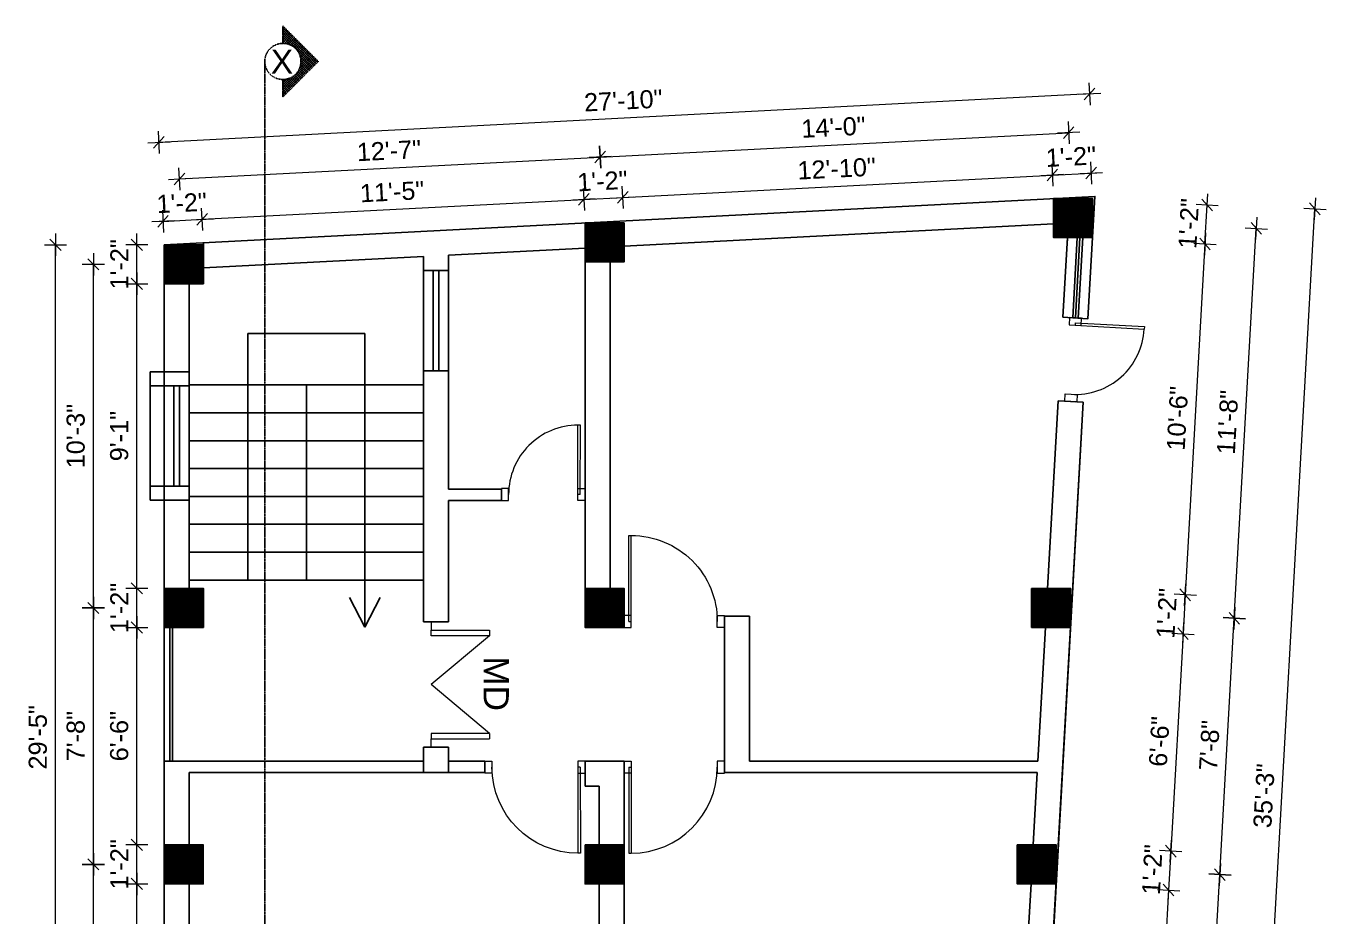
# Model space of a CAD drawing. Header units: inches. Extents: x -14619 to 1971361, y -855114 to -978.
# Drawn here: x 15741.3 to 16207.7, y -12878.9 to -12559.5 of the extents above; entities that cross this region are included whole.
import ezdxf
from ezdxf.enums import TextEntityAlignment as Align

# ---------------------------------------------------------------- set-up
doc = ezdxf.new("R2010")
doc.units = ezdxf.units.IN
doc.header["$LTSCALE"] = 0.5
doc.header["$MEASUREMENT"] = 0
doc.header["$PDMODE"] = 66
doc.linetypes.add('CENTERX2', pattern=[4, 2.5, -0.5, 0.5, -0.5])
doc.layers.add('A-Sect-Iden', color=111, linetype='CENTERX2')
for name, color, linetype, lineweight in [('DIM', 180, 'Continuous', 5), ('ELEVATION', 85, 'Continuous', 9), ('Toilet', 7, 'Continuous', 25), ('window', 6, 'Continuous', 13)]:
    doc.layers.add(name, color=color, linetype=linetype, lineweight=lineweight)
doc.styles.add('arial', font='arial.ttf')
doc.styles.add('HEADING', font='swissel.ttf')
doc.styles.get("Standard").update_dxf_attribs({"font": 'arial.ttf'})
doc.dimstyles.new('1 96', dxfattribs={"dimtxt": 6.5, "dimasz": 4, "dimexe": 0, "dimexo": 0, "dimgap": 3, "dimtad": 1, "dimdec": 0, "dimzin": 11, "dimdsep": 46, "dimlunit": 3, "dimtxsty": 'arial', "dimblk": 'oblique', "dimcen": 4, "dimse1": 1, "dimse2": 1, "dimclrd": 256, "dimclre": 256, "dimclrt": 256, "dimadec": 0, "dimazin": 0, "dimtfac": 1, "dimtdec": 0, "dimtix": 1, "dimtmove": 0, "dimatfit": 3, "dimldrblk": 'Arrow2', "dimfxl": 1, "dimtolj": 1, "dimtzin": 0, "dimlwd": -1, "dimlwe": 9, "dimarcsym": 0})

# ---------------------------------------------------------------- blocks, each defined once
blk = doc.blocks.new('door')
at = {"layer": 'window', "ltscale": 0.002}
for p, q in [((-100562.66, -53980.34), (-100562.65, -53949.5)), ((-100561.8, -53949.5), (-100562.65, -53949.5)), ((-100561.81, -53980.35), (-100561.8, -53949.5)), ((-100561.81, -53980.35), (-100562.66, -53980.35))]:
    blk.add_line(p, q, dxfattribs=at)
for points in [[(-100596.09, -53982.49), (-100593.52, -53982.49), (-100593.52, -53978.2), (-100596.09, -53978.2)], [(-100560.09, -53982.49), (-100562.66, -53982.49), (-100562.66, -53978.2), (-100560.09, -53978.2)]]:
    blk.add_lwpolyline(points, close=True, dxfattribs=at)
blk.add_arc((-100562.66, -53980.36), 30.86, 89.9793, 179.9793, dxfattribs=at)
blk = doc.blocks.new('oblique')
at = {"lineweight": 9}
for p, q in [((1, 0), (-1, 0)), ((-0.5, -0.5), (0.5, 0.5)), ((0, 1), (0, -1))]:
    blk.add_line(p, q, dxfattribs=at)
blk = doc.blocks.new('*D1192')
at = {"layer": 'Defpoints', "color": 0, "transparency": 16777216}
for p in [(15804.57, -12628.9), (15790.94, -12638.06), (15805.01, -12637.32)]:
    blk.add_point(p, dxfattribs=at)
at = {"layer": 'DIM', "transparency": 16777216}
for p, q in [((15790.5, -12629.64), (15786.51, -12629.84)), ((15790.5, -12629.64), (15804.57, -12628.9)), ((15804.57, -12628.9), (15808.57, -12628.7))]:
    blk.add_line(p, q, dxfattribs=at)
at = {"layer": 'DIM', "transparency": 16777216, "xscale": 4, "yscale": 4, "zscale": 4}
for p, rotation in [((15790.5, -12629.64), 2.975964946171272), ((15804.57, -12628.9), 182.9759649461712)]:
    blk.add_blockref('oblique', p, dxfattribs=dict(at, rotation=rotation))
at = {"layer": 'DIM', "transparency": 16777216, "insert": (15797.21, -12623.02), "char_height": 6.5, "attachment_point": 5, "rotation": 2.976, "style": 'arial'}
blk.add_mtext('\\A1;1\'-2"', dxfattribs=at)
blk = doc.blocks.new('_Oblique')
at = {"color": 0, "linetype": 'ByBlock', "lineweight": -2}
blk.add_line((-0.5, -0.5), (0.5, 0.5), dxfattribs=at)
blk = doc.blocks.new('Arrow2')
for p, q in [((-4.1, 0.75), (-3.08, 0)), ((0, 0), (-4.1, 0.75)), ((-3.08, 0), (-4.1, -0.75)), ((-4.1, -0.75), (0, 0))]:
    blk.add_line(p, q)
blk.add_solid([(-4.1, 0.75), (0, 0), (-3.08, 0), (-4.1, -0.75)])
blk = doc.blocks.new('*D1193')
at = {"layer": 'Defpoints', "color": 0, "transparency": 16777216}
for p in [(15941.5, -12621.79), (15941.94, -12630.21), (15805.01, -12637.32)]:
    blk.add_point(p, dxfattribs=at)
at = {"layer": 'DIM', "transparency": 16777216}
blk.add_line((15804.57, -12628.9), (15941.5, -12621.79), dxfattribs=at)
at = {"layer": 'DIM', "transparency": 16777216, "xscale": 4, "yscale": 4, "zscale": 4}
for p, rotation in [((15941.5, -12621.79), 2.975964946171242), ((15804.57, -12628.9), 182.9759649461712)]:
    blk.add_blockref('oblique', p, dxfattribs=dict(at, rotation=rotation))
at = {"layer": 'DIM', "transparency": 16777216, "insert": (15872.71, -12619.03), "char_height": 6.5, "attachment_point": 5, "rotation": 2.976, "style": 'arial'}
blk.add_mtext('\\A1;11\'-5"', dxfattribs=at)
blk = doc.blocks.new('*D1194')
at = {"layer": 'Defpoints', "color": 0, "transparency": 16777216}
for p in [(15955.46, -12621.06), (15941.94, -12630.21), (15955.94, -12630.21)]:
    blk.add_point(p, dxfattribs=at)
at = {"layer": 'DIM', "transparency": 16777216}
for p, q in [((15955.46, -12621.06), (15959.46, -12620.85)), ((15941.5, -12621.79), (15937.51, -12621.99)), ((15941.5, -12621.79), (15955.46, -12621.06))]:
    blk.add_line(p, q, dxfattribs=at)
at = {"layer": 'DIM', "transparency": 16777216, "xscale": 4, "yscale": 4, "zscale": 4}
for p, rotation in [((15941.5, -12621.79), 2.975964946171272), ((15955.46, -12621.06), 182.9759649461712)]:
    blk.add_blockref('oblique', p, dxfattribs=dict(at, rotation=rotation))
at = {"layer": 'DIM', "transparency": 16777216, "insert": (15948.16, -12615.17), "char_height": 6.5, "attachment_point": 5, "rotation": 2.976, "style": 'arial'}
blk.add_mtext('\\A1;1\'-2"', dxfattribs=at)
blk = doc.blocks.new('*D1195')
at = {"layer": 'Defpoints', "color": 0, "transparency": 16777216}
for p in [(16109.56, -12613.05), (16110, -12621.47), (15955.94, -12630.21)]:
    blk.add_point(p, dxfattribs=at)
at = {"layer": 'DIM', "transparency": 16777216}
blk.add_line((15955.46, -12621.06), (16109.56, -12613.05), dxfattribs=at)
at = {"layer": 'DIM', "transparency": 16777216, "xscale": 4, "yscale": 4, "zscale": 4}
for p, rotation in [((16109.56, -12613.05), 2.975964946171242), ((15955.46, -12621.06), 182.9759649461712)]:
    blk.add_blockref('oblique', p, dxfattribs=dict(at, rotation=rotation))
at = {"layer": 'DIM', "transparency": 16777216, "insert": (16032.19, -12610.74), "char_height": 6.5, "attachment_point": 5, "rotation": 2.976, "style": 'arial'}
blk.add_mtext('\\A1;12\'-10"', dxfattribs=at)
blk = doc.blocks.new('*D1196')
at = {"layer": 'Defpoints', "color": 0, "transparency": 16777216}
for p in [(16123.53, -12612.32), (16110, -12621.47), (16124, -12621.47)]:
    blk.add_point(p, dxfattribs=at)
at = {"layer": 'DIM', "transparency": 16777216}
for p, q in [((16109.56, -12613.05), (16105.57, -12613.26)), ((16109.56, -12613.05), (16123.53, -12612.32)), ((16123.53, -12612.32), (16127.52, -12612.12))]:
    blk.add_line(p, q, dxfattribs=at)
at = {"layer": 'DIM', "transparency": 16777216, "xscale": 4, "yscale": 4, "zscale": 4}
for p, rotation in [((16109.56, -12613.05), 2.975964946171272), ((16123.53, -12612.32), 182.9759649461712)]:
    blk.add_blockref('oblique', p, dxfattribs=dict(at, rotation=rotation))
at = {"layer": 'DIM', "transparency": 16777216, "insert": (16116.22, -12606.43), "char_height": 6.5, "attachment_point": 5, "rotation": 2.976, "style": 'arial'}
blk.add_mtext('\\A1;1\'-2"', dxfattribs=at)
blk = doc.blocks.new('*D1197')
at = {"layer": 'Defpoints', "color": 0, "transparency": 16777216}
for p in [(15947.35, -12606.57), (15948.94, -12637.21), (15798.01, -12645.05)]:
    blk.add_point(p, dxfattribs=at)
at = {"layer": 'DIM', "transparency": 16777216}
blk.add_line((15796.42, -12614.41), (15947.35, -12606.57), dxfattribs=at)
at = {"layer": 'DIM', "transparency": 16777216, "xscale": 4, "yscale": 4, "zscale": 4}
for p, rotation in [((15947.35, -12606.57), 2.975964946168176), ((15796.42, -12614.41), 182.9759649461682)]:
    blk.add_blockref('oblique', p, dxfattribs=dict(at, rotation=rotation))
at = {"layer": 'DIM', "transparency": 16777216, "insert": (15871.56, -12604.24), "char_height": 6.5, "attachment_point": 5, "rotation": 2.976, "style": 'arial'}
blk.add_mtext('\\A1;12\'-7"', dxfattribs=at)
blk = doc.blocks.new('*D1198')
at = {"layer": 'Defpoints', "color": 0, "transparency": 16777216}
for p in [(16115.41, -12597.83), (16117, -12628.47), (15948.94, -12637.21)]:
    blk.add_point(p, dxfattribs=at)
at = {"layer": 'DIM', "transparency": 16777216}
blk.add_line((15947.35, -12606.57), (16115.41, -12597.83), dxfattribs=at)
at = {"layer": 'DIM', "transparency": 16777216, "xscale": 4, "yscale": 4, "zscale": 4}
for p, rotation in [((16115.41, -12597.83), 2.975964946168137), ((15947.35, -12606.57), 182.9759649461682)]:
    blk.add_blockref('oblique', p, dxfattribs=dict(at, rotation=rotation))
at = {"layer": 'DIM', "transparency": 16777216, "insert": (16031.05, -12595.89), "char_height": 6.5, "attachment_point": 5, "rotation": 2.976, "style": 'arial'}
blk.add_mtext('\\A1;14\'-0"', dxfattribs=at)
blk = doc.blocks.new('*D1199')
at = {"layer": 'Defpoints', "color": 0, "transparency": 16777216}
for p in [(15789.03, -12601.3), (16124.83, -12620.7), (15790.94, -12638.06)]:
    blk.add_point(p, dxfattribs=at)
at = {"layer": 'DIM', "transparency": 16777216}
blk.add_line((16122.92, -12583.94), (15789.03, -12601.3), dxfattribs=at)
at = {"layer": 'DIM', "transparency": 16777216, "xscale": 4, "yscale": 4, "zscale": 4}
for p, rotation in [((16122.92, -12583.94), 2.975964946168395), ((15789.03, -12601.3), 182.9759649461684)]:
    blk.add_blockref('oblique', p, dxfattribs=dict(at, rotation=rotation))
at = {"layer": 'DIM', "transparency": 16777216, "insert": (15955.65, -12586.31), "char_height": 6.5, "attachment_point": 5, "rotation": 2.976, "style": 'arial'}
blk.add_mtext('\\A1;27\'-10"', dxfattribs=at)
blk = doc.blocks.new('*D1209')
at = {"layer": 'Defpoints', "color": 0, "transparency": 16777216}
for p in [(15781.11, -12867.34), (15790.94, -12867.34), (15790.94, -12977.47)]:
    blk.add_point(p, dxfattribs=at)
at = {"layer": 'DIM', "transparency": 16777216}
blk.add_line((15781.11, -12977.47), (15781.11, -12867.34), dxfattribs=at)
at = {"layer": 'DIM', "transparency": 16777216, "xscale": 4, "yscale": 4, "zscale": 4}
for p, rotation in [((15781.11, -12867.34), 90), ((15781.11, -12977.47), 270)]:
    blk.add_blockref('oblique', p, dxfattribs=dict(at, rotation=rotation))
at = {"layer": 'DIM', "transparency": 16777216, "insert": (15774.8, -12922.4), "char_height": 6.5, "attachment_point": 5, "rotation": 90, "style": 'arial'}
blk.add_mtext('\\A1;9\'-2"', dxfattribs=at)
blk = doc.blocks.new('*D1210')
at = {"layer": 'Defpoints', "color": 0, "transparency": 16777216}
for p in [(15781.11, -12853.34), (15790.94, -12853.34), (15790.94, -12867.34)]:
    blk.add_point(p, dxfattribs=at)
at = {"layer": 'DIM', "transparency": 16777216}
for p, q in [((15781.11, -12853.34), (15781.11, -12849.34)), ((15781.11, -12867.34), (15781.11, -12853.34)), ((15781.11, -12867.34), (15781.11, -12871.34))]:
    blk.add_line(p, q, dxfattribs=at)
at = {"layer": 'DIM', "transparency": 16777216, "xscale": 4, "yscale": 4, "zscale": 4}
for p, rotation in [((15781.11, -12853.34), 270), ((15781.11, -12867.34), 90)]:
    blk.add_blockref('oblique', p, dxfattribs=dict(at, rotation=rotation))
at = {"layer": 'DIM', "transparency": 16777216, "insert": (15774.85, -12860.34), "char_height": 6.5, "attachment_point": 5, "rotation": 90, "style": 'arial'}
blk.add_mtext('\\A1;1\'-2"', dxfattribs=at)
blk = doc.blocks.new('*D1211')
at = {"layer": 'Defpoints', "color": 0, "transparency": 16777216}
for p in [(15781.11, -12775.34), (15791.01, -12775.34), (15790.94, -12853.34)]:
    blk.add_point(p, dxfattribs=at)
at = {"layer": 'DIM', "transparency": 16777216}
blk.add_line((15781.11, -12853.34), (15781.11, -12775.34), dxfattribs=at)
at = {"layer": 'DIM', "transparency": 16777216, "xscale": 4, "yscale": 4, "zscale": 4}
for p, rotation in [((15781.11, -12775.34), 90), ((15781.11, -12853.34), 270)]:
    blk.add_blockref('oblique', p, dxfattribs=dict(at, rotation=rotation))
at = {"layer": 'DIM', "transparency": 16777216, "insert": (15774.8, -12814.34), "char_height": 6.5, "attachment_point": 5, "rotation": 90, "style": 'arial'}
blk.add_mtext('\\A1;6\'-6"', dxfattribs=at)
blk = doc.blocks.new('*D1212')
at = {"layer": 'Defpoints', "color": 0, "transparency": 16777216}
for p in [(15781.11, -12761.34), (15791.01, -12761.34), (15791.01, -12775.34)]:
    blk.add_point(p, dxfattribs=at)
at = {"layer": 'DIM', "transparency": 16777216}
for p, q in [((15781.11, -12761.34), (15781.11, -12757.34)), ((15781.11, -12775.34), (15781.11, -12761.34)), ((15781.11, -12775.34), (15781.11, -12779.34))]:
    blk.add_line(p, q, dxfattribs=at)
at = {"layer": 'DIM', "transparency": 16777216, "xscale": 4, "yscale": 4, "zscale": 4}
for p, rotation in [((15781.11, -12761.34), 270), ((15781.11, -12775.34), 90)]:
    blk.add_blockref('oblique', p, dxfattribs=dict(at, rotation=rotation))
at = {"layer": 'DIM', "transparency": 16777216, "insert": (15774.85, -12768.34), "char_height": 6.5, "attachment_point": 5, "rotation": 90, "style": 'arial'}
blk.add_mtext('\\A1;1\'-2"', dxfattribs=at)
blk = doc.blocks.new('*D1213')
at = {"layer": 'Defpoints', "color": 0, "transparency": 16777216}
for p in [(15781.11, -12652.05), (15791.01, -12652.05), (15791.01, -12761.34)]:
    blk.add_point(p, dxfattribs=at)
at = {"layer": 'DIM', "transparency": 16777216}
blk.add_line((15781.11, -12761.34), (15781.11, -12652.05), dxfattribs=at)
at = {"layer": 'DIM', "transparency": 16777216, "xscale": 4, "yscale": 4, "zscale": 4}
for p, rotation in [((15781.11, -12652.05), 90), ((15781.11, -12761.34), 270)]:
    blk.add_blockref('oblique', p, dxfattribs=dict(at, rotation=rotation))
at = {"layer": 'DIM', "transparency": 16777216, "insert": (15774.8, -12706.69), "char_height": 6.5, "attachment_point": 5, "rotation": 90, "style": 'arial'}
blk.add_mtext('\\A1;9\'-1"', dxfattribs=at)
blk = doc.blocks.new('*D1214')
at = {"layer": 'Defpoints', "color": 0, "transparency": 16777216}
for p in [(15781.11, -12638.05), (15791.01, -12638.05), (15791.01, -12652.05)]:
    blk.add_point(p, dxfattribs=at)
at = {"layer": 'DIM', "transparency": 16777216}
for p, q in [((15781.11, -12638.05), (15781.11, -12634.05)), ((15781.11, -12652.05), (15781.11, -12638.05)), ((15781.11, -12652.05), (15781.11, -12656.05))]:
    blk.add_line(p, q, dxfattribs=at)
at = {"layer": 'DIM', "transparency": 16777216, "xscale": 4, "yscale": 4, "zscale": 4}
for p, rotation in [((15781.11, -12638.05), 270), ((15781.11, -12652.05), 90)]:
    blk.add_blockref('oblique', p, dxfattribs=dict(at, rotation=rotation))
at = {"layer": 'DIM', "transparency": 16777216, "insert": (15774.85, -12645.05), "char_height": 6.5, "attachment_point": 5, "rotation": 90, "style": 'arial'}
blk.add_mtext('\\A1;1\'-2"', dxfattribs=at)
blk = doc.blocks.new('*D1215')
at = {"layer": 'Defpoints', "color": 0, "transparency": 16777216}
for p in [(15765.51, -12860.34), (15797.94, -12860.34), (15797.94, -12984.47)]:
    blk.add_point(p, dxfattribs=at)
at = {"layer": 'DIM', "transparency": 16777216}
blk.add_line((15765.51, -12984.47), (15765.51, -12860.34), dxfattribs=at)
at = {"layer": 'DIM', "transparency": 16777216, "xscale": 4, "yscale": 4, "zscale": 4}
for p, rotation in [((15765.51, -12860.34), 90), ((15765.51, -12984.47), 270)]:
    blk.add_blockref('oblique', p, dxfattribs=dict(at, rotation=rotation))
at = {"layer": 'DIM', "transparency": 16777216, "insert": (15759.2, -12922.4), "char_height": 6.5, "attachment_point": 5, "rotation": 90, "style": 'arial'}
blk.add_mtext('\\A1;10\'-4"', dxfattribs=at)
blk = doc.blocks.new('*D1216')
at = {"layer": 'Defpoints', "color": 0, "transparency": 16777216}
for p in [(15765.51, -12768.34), (15798.01, -12768.34), (15797.94, -12860.34)]:
    blk.add_point(p, dxfattribs=at)
at = {"layer": 'DIM', "transparency": 16777216}
blk.add_line((15765.51, -12860.34), (15765.51, -12768.34), dxfattribs=at)
at = {"layer": 'DIM', "transparency": 16777216, "xscale": 4, "yscale": 4, "zscale": 4}
for p, rotation in [((15765.51, -12768.34), 90), ((15765.51, -12860.34), 270)]:
    blk.add_blockref('oblique', p, dxfattribs=dict(at, rotation=rotation))
at = {"layer": 'DIM', "transparency": 16777216, "insert": (15759.2, -12814.34), "char_height": 6.5, "attachment_point": 5, "rotation": 90, "style": 'arial'}
blk.add_mtext('\\A1;7\'-8"', dxfattribs=at)
blk = doc.blocks.new('*D1217')
at = {"layer": 'Defpoints', "color": 0, "transparency": 16777216}
for p in [(15765.51, -12645.05), (15798.01, -12645.05), (15798.01, -12768.34)]:
    blk.add_point(p, dxfattribs=at)
at = {"layer": 'DIM', "transparency": 16777216}
blk.add_line((15765.51, -12768.34), (15765.51, -12645.05), dxfattribs=at)
at = {"layer": 'DIM', "transparency": 16777216, "xscale": 4, "yscale": 4, "zscale": 4}
for p, rotation in [((15765.51, -12645.05), 90), ((15765.51, -12768.34), 270)]:
    blk.add_blockref('oblique', p, dxfattribs=dict(at, rotation=rotation))
at = {"layer": 'DIM', "transparency": 16777216, "insert": (15759.19, -12706.69), "char_height": 6.5, "attachment_point": 5, "rotation": 90, "style": 'arial'}
blk.add_mtext('\\A1;10\'-3"', dxfattribs=at)
blk = doc.blocks.new('*D1218')
at = {"layer": 'Defpoints', "color": 0, "transparency": 16777216}
for p in [(15751.93, -12638.05), (15790.94, -12638.05), (15790.94, -12991.47)]:
    blk.add_point(p, dxfattribs=at)
at = {"layer": 'DIM', "transparency": 16777216}
blk.add_line((15751.93, -12991.47), (15751.93, -12638.05), dxfattribs=at)
at = {"layer": 'DIM', "transparency": 16777216, "xscale": 4, "yscale": 4, "zscale": 4}
for p, rotation in [((15751.93, -12638.05), 90), ((15751.93, -12991.47), 270)]:
    blk.add_blockref('oblique', p, dxfattribs=dict(at, rotation=rotation))
at = {"layer": 'DIM', "transparency": 16777216, "insert": (15745.61, -12814.76), "char_height": 6.5, "attachment_point": 5, "rotation": 90, "style": 'arial'}
blk.add_mtext('\\A1;29\'-5"', dxfattribs=at)
blk = doc.blocks.new('*D1219')
at = {"layer": 'Defpoints', "color": 0, "transparency": 16777216}
for p in [(16124, -12621.47), (16165.12, -12623.79), (16124, -12635.47)]:
    blk.add_point(p, dxfattribs=at)
at = {"layer": 'DIM', "transparency": 16777216}
for p, q in [((16165.12, -12623.79), (16165.35, -12619.79)), ((16164.33, -12637.74), (16165.12, -12623.79)), ((16164.33, -12637.74), (16164.11, -12641.74))]:
    blk.add_line(p, q, dxfattribs=at)
at = {"layer": 'DIM', "transparency": 16777216, "xscale": 4, "yscale": 4, "zscale": 4}
for p, rotation in [((16165.12, -12623.79), 266.7745133990453), ((16164.33, -12637.74), 86.77451339904532)]:
    blk.add_blockref('oblique', p, dxfattribs=dict(at, rotation=rotation))
at = {"layer": 'DIM', "transparency": 16777216, "insert": (16158.47, -12630.41), "char_height": 6.5, "attachment_point": 5, "rotation": 86.7745, "style": 'arial'}
blk.add_mtext('\\A1;1\'-2"', dxfattribs=at)
blk = doc.blocks.new('*D1220')
at = {"layer": 'Defpoints', "color": 0, "transparency": 16777216}
for p in [(16124, -12635.47), (16116.12, -12761.34), (16157.24, -12763.65)]:
    blk.add_point(p, dxfattribs=at)
at = {"layer": 'DIM', "transparency": 16777216}
blk.add_line((16164.33, -12637.74), (16157.24, -12763.65), dxfattribs=at)
at = {"layer": 'DIM', "transparency": 16777216, "xscale": 4, "yscale": 4, "zscale": 4}
for p, rotation in [((16164.33, -12637.74), 86.77451339904532), ((16157.24, -12763.65), 266.7745133990453)]:
    blk.add_blockref('oblique', p, dxfattribs=dict(at, rotation=rotation))
at = {"layer": 'DIM', "transparency": 16777216, "insert": (16154.48, -12700.34), "char_height": 6.5, "attachment_point": 5, "rotation": 86.7745, "style": 'arial'}
blk.add_mtext('\\A1;10\'-6"', dxfattribs=at)
blk = doc.blocks.new('*D1221')
at = {"layer": 'Defpoints', "color": 0, "transparency": 16777216}
for p in [(16116.12, -12761.34), (16116.12, -12775.34), (16156.45, -12777.61)]:
    blk.add_point(p, dxfattribs=at)
at = {"layer": 'DIM', "transparency": 16777216}
for p, q in [((16157.24, -12763.65), (16157.46, -12759.66)), ((16157.24, -12763.65), (16156.45, -12777.61)), ((16156.45, -12777.61), (16156.23, -12781.6))]:
    blk.add_line(p, q, dxfattribs=at)
at = {"layer": 'DIM', "transparency": 16777216, "xscale": 4, "yscale": 4, "zscale": 4}
for p, rotation in [((16157.24, -12763.65), 266.7745133990453), ((16156.45, -12777.61), 86.77451339904532)]:
    blk.add_blockref('oblique', p, dxfattribs=dict(at, rotation=rotation))
at = {"layer": 'DIM', "transparency": 16777216, "insert": (16150.59, -12770.28), "char_height": 6.5, "attachment_point": 5, "rotation": 86.7745, "style": 'arial'}
blk.add_mtext('\\A1;1\'-2"', dxfattribs=at)
blk = doc.blocks.new('*D1222')
at = {"layer": 'Defpoints', "color": 0, "transparency": 16777216}
for p in [(16116.12, -12775.34), (16110.93, -12853.3), (16152.06, -12855.62)]:
    blk.add_point(p, dxfattribs=at)
at = {"layer": 'DIM', "transparency": 16777216}
blk.add_line((16156.45, -12777.61), (16152.06, -12855.62), dxfattribs=at)
at = {"layer": 'DIM', "transparency": 16777216, "xscale": 4, "yscale": 4, "zscale": 4}
for p, rotation in [((16156.45, -12777.61), 86.77451339904532), ((16152.06, -12855.62), 266.7745133990453)]:
    blk.add_blockref('oblique', p, dxfattribs=dict(at, rotation=rotation))
at = {"layer": 'DIM', "transparency": 16777216, "insert": (16147.95, -12816.26), "char_height": 6.5, "attachment_point": 5, "rotation": 86.7745, "style": 'arial'}
blk.add_mtext('\\A1;6\'-6"', dxfattribs=at)
blk = doc.blocks.new('*D1223')
at = {"layer": 'Defpoints', "color": 0, "transparency": 16777216}
for p in [(16110.93, -12853.3), (16110.93, -12867.3), (16151.27, -12869.57)]:
    blk.add_point(p, dxfattribs=at)
at = {"layer": 'DIM', "transparency": 16777216}
for p, q in [((16152.06, -12855.62), (16152.28, -12851.62)), ((16152.06, -12855.62), (16151.27, -12869.57)), ((16151.27, -12869.57), (16151.04, -12873.57))]:
    blk.add_line(p, q, dxfattribs=at)
at = {"layer": 'DIM', "transparency": 16777216, "xscale": 4, "yscale": 4, "zscale": 4}
for p, rotation in [((16152.06, -12855.62), 266.7745133990453), ((16151.27, -12869.57), 86.77451339904532)]:
    blk.add_blockref('oblique', p, dxfattribs=dict(at, rotation=rotation))
at = {"layer": 'DIM', "transparency": 16777216, "insert": (16145.41, -12862.24), "char_height": 6.5, "attachment_point": 5, "rotation": 86.7745, "style": 'arial'}
blk.add_mtext('\\A1;1\'-2"', dxfattribs=at)
blk = doc.blocks.new('*D1224')
at = {"layer": 'Defpoints', "color": 0, "transparency": 16777216}
for p in [(16110.93, -12867.3), (16101.19, -13026.28), (16142.31, -13028.6)]:
    blk.add_point(p, dxfattribs=at)
at = {"layer": 'DIM', "transparency": 16777216}
blk.add_line((16151.27, -12869.57), (16142.31, -13028.6), dxfattribs=at)
at = {"layer": 'DIM', "transparency": 16777216, "xscale": 4, "yscale": 4, "zscale": 4}
for p, rotation in [((16151.27, -12869.57), 86.77451339904532), ((16142.31, -13028.6), 266.7745133990453)]:
    blk.add_blockref('oblique', p, dxfattribs=dict(at, rotation=rotation))
at = {"layer": 'DIM', "transparency": 16777216, "insert": (16140.48, -12948.73), "char_height": 6.5, "attachment_point": 5, "rotation": 86.7745, "style": 'arial'}
blk.add_mtext('\\A1;13\'-3"', dxfattribs=at)
blk = doc.blocks.new('*D1226')
at = {"layer": 'Defpoints', "color": 0, "transparency": 16777216}
for p in [(16103.93, -12860.3), (16169.68, -12864), (16094.19, -13033.28)]:
    blk.add_point(p, dxfattribs=at)
at = {"layer": 'DIM', "transparency": 16777216}
blk.add_line((16159.93, -13036.98), (16169.68, -12864), dxfattribs=at)
at = {"layer": 'DIM', "transparency": 16777216, "xscale": 4, "yscale": 4, "zscale": 4}
for p, rotation in [((16169.68, -12864), 86.77451339904033), ((16159.93, -13036.98), 266.7745133990404)]:
    blk.add_blockref('oblique', p, dxfattribs=dict(at, rotation=rotation))
at = {"layer": 'DIM', "transparency": 16777216, "insert": (16158.5, -12950.14), "char_height": 6.5, "attachment_point": 5, "rotation": 86.7745, "style": 'arial'}
blk.add_mtext('\\A1;14\'-5"', dxfattribs=at)
blk = doc.blocks.new('*D1227')
at = {"layer": 'Defpoints', "color": 0, "transparency": 16777216}
for p in [(16109.12, -12768.34), (16174.86, -12772.04), (16103.93, -12860.3)]:
    blk.add_point(p, dxfattribs=at)
at = {"layer": 'DIM', "transparency": 16777216}
blk.add_line((16169.68, -12864), (16174.86, -12772.04), dxfattribs=at)
at = {"layer": 'DIM', "transparency": 16777216, "xscale": 4, "yscale": 4, "zscale": 4}
for p, rotation in [((16174.86, -12772.04), 86.77451339904033), ((16169.68, -12864), 266.7745133990404)]:
    blk.add_blockref('oblique', p, dxfattribs=dict(at, rotation=rotation))
at = {"layer": 'DIM', "transparency": 16777216, "insert": (16165.96, -12817.67), "char_height": 6.5, "attachment_point": 5, "rotation": 86.7745, "style": 'arial'}
blk.add_mtext('\\A1;7\'-8"', dxfattribs=at)
blk = doc.blocks.new('*D1228')
at = {"layer": 'Defpoints', "color": 0, "transparency": 16777216}
for p in [(16117, -12628.47), (16182.74, -12632.17), (16109.12, -12768.34)]:
    blk.add_point(p, dxfattribs=at)
at = {"layer": 'DIM', "transparency": 16777216}
blk.add_line((16174.86, -12772.04), (16182.74, -12632.17), dxfattribs=at)
at = {"layer": 'DIM', "transparency": 16777216, "xscale": 4, "yscale": 4, "zscale": 4}
for p, rotation in [((16182.74, -12632.17), 86.77451339904033), ((16174.86, -12772.04), 266.7745133990404)]:
    blk.add_blockref('oblique', p, dxfattribs=dict(at, rotation=rotation))
at = {"layer": 'DIM', "transparency": 16777216, "insert": (16172.49, -12701.75), "char_height": 6.5, "attachment_point": 5, "rotation": 86.7745, "style": 'arial'}
blk.add_mtext('\\A1;11\'-8"', dxfattribs=at)
blk = doc.blocks.new('*D1229')
at = {"layer": 'Defpoints', "color": 0, "transparency": 16777216}
for p in [(16124.83, -12620.7), (16203.76, -12625.15), (16101.05, -13042.62)]:
    blk.add_point(p, dxfattribs=at)
at = {"layer": 'DIM', "transparency": 16777216}
blk.add_line((16179.98, -13047.07), (16203.76, -12625.15), dxfattribs=at)
at = {"layer": 'DIM', "transparency": 16777216, "xscale": 4, "yscale": 4, "zscale": 4}
for p, rotation in [((16203.76, -12625.15), 86.77451339904515), ((16179.98, -13047.07), 266.7745133990452)]:
    blk.add_blockref('oblique', p, dxfattribs=dict(at, rotation=rotation))
at = {"layer": 'DIM', "transparency": 16777216, "insert": (16185.56, -12835.75), "char_height": 6.5, "attachment_point": 5, "rotation": 86.7745, "style": 'arial'}
blk.add_mtext('\\A1;35\'-3"', dxfattribs=at)

msp = doc.modelspace()

# ---------------------------------------------------------------- hatches: boundary and pattern name
h = msp.add_hatch()
h.set_pattern_fill('ANSI31', color=256)
h.set_pattern_definition([(45, (-13855.15141, 5817.94261), (-0.08838834765, 0.08838834765), [])])
h.paths.add_polyline_path([(15805.01, -12761.34), (15791.01, -12761.34), (15791.01, -12775.34), (15805.01, -12775.34)])
h.paths.add_polyline_path([(15805.01, -12638.05), (15791.01, -12638.05), (15791.01, -12652.05), (15805.01, -12652.05)])
h.paths.add_polyline_path([(15955.94, -12630.21), (15941.94, -12630.21), (15941.94, -12644.21), (15955.94, -12644.21)])
h.paths.add_polyline_path([(16124, -12621.47), (16110, -12621.47), (16110, -12635.47), (16124, -12635.47), (16124, -12635.43)])
h.paths.add_polyline_path([(16116.12, -12761.34), (16102.12, -12761.34), (16102.12, -12775.34), (16116.12, -12775.34)])
h.paths.add_polyline_path([(16110.93, -12853.3), (16096.93, -12853.3), (16096.93, -12867.3), (16110.93, -12867.3)])
h.paths.add_polyline_path([(15955.94, -12761.34), (15941.94, -12761.34), (15941.94, -12775.34), (15955.94, -12775.34)])
h.paths.add_polyline_path([(15955.94, -12853.34), (15941.94, -12853.34), (15941.94, -12867.34), (15955.94, -12867.34)])
h.paths.add_polyline_path([(15804.94, -12853.34), (15790.94, -12853.34), (15790.94, -12867.34), (15804.94, -12867.34)])
h.paths.add_polyline_path([(15804.94, -12977.47), (15790.94, -12977.47), (15790.94, -12991.47), (15804.94, -12991.47)])
h.paths.add_polyline_path([(15955.94, -13002.38), (15941.94, -13002.38), (15941.94, -13016.38), (15955.94, -13016.38)])
at = {"layer": 'A-Sect-Iden', "ltscale": 0.5}
h = msp.add_hatch(dxfattribs=at)
h.set_pattern_fill('ANSI37', color=2, scale=4.8, angle=359.9886, style=0)
h.set_pattern_definition([(225.0114023, (41751.97135, -6632.8458), (0.424348492, -0.424179628), []), (315.0114023, (41751.97135, -6632.8458), (0.424179628, 0.424348492), [])])
h.paths.add_polyline_path([(15833.5, -12565.78), (15833.5, -12559.55), (15846.21, -12572.26), (15833.5, -12584.97), (15833.5, -12578.74, 1)])

# ---------------------------------------------------------------- linework, layer by layer
for p, q in [((15805.01, -12638.05), (15805.01, -12637.32)), ((15820.94, -12758.34), (15820.94, -12669.85)), ((15820.94, -12669.85), (15862.94, -12669.85)), ((15862.94, -12669.85), (15862.94, -12775.22)), ((15785.94, -12729.69), (15785.94, -12683.69)), ((15862.94, -12775.22), (15857.43, -12764.65)), ((15862.94, -12775.22), (15868.45, -12764.65)), ((15883.94, -12818.34), (15883.94, -12827.34)), ((15892.94, -12818.34), (15892.94, -12827.34)), ((15905.94, -12827.34), (15905.94, -12823.34)), ((15941.94, -12832.34), (15941.94, -12823.34)), ((15946.94, -12823.34), (15941.94, -12823.34)), ((15946.94, -12832.34), (15941.94, -12832.34))]:
    msp.add_line(p, q)
at = {"layer": 'A-Sect-Iden', "ltscale": 0.1}
msp.add_line((15827.02, -13068.47), (15827.02, -12572.26), dxfattribs=at)
msp.add_lwpolyline([(15833.5, -12565.78), (15833.5, -12559.55), (15846.21, -12572.26), (15833.5, -12584.97), (15833.5, -12578.74)], dxfattribs=at)
msp.add_circle((15833.5, -12572.26), 6.48, dxfattribs=at)
at = {"layer": 'ELEVATION', "color": 146, "ltscale": 0.25, "true_color": 0x105689}
for p, q in [((15886.66, -12773.34), (15886.66, -12776.34)), ((15886.66, -12776.34), (15907.66, -12776.34)), ((15886.66, -12778.34), (15886.66, -12776.34)), ((15907.66, -12778.34), (15886.66, -12778.34)), ((15907.66, -12778.34), (15886.66, -12795.84)), ((15907.66, -12776.34), (15907.66, -12778.34)), ((15907.66, -12813.34), (15886.66, -12795.84)), ((15907.66, -12813.34), (15886.66, -12813.34)), ((15886.66, -12813.34), (15886.66, -12815.34)), ((15886.66, -12818.34), (15886.66, -12815.34)), ((15886.66, -12815.34), (15907.66, -12815.34)), ((15907.66, -12813.34), (15907.66, -12815.34))]:
    msp.add_line(p, q, dxfattribs=at)
at = {"layer": 'Toilet'}
for p, q in [((15790.94, -12638.06), (16124.83, -12620.7)), ((16110, -12630.48), (15955.94, -12638.49)), ((15790.94, -12638.06), (15790.94, -12823.34)), ((15941.94, -12639.22), (15892.94, -12641.77)), ((16113.37, -12664.06), (16114.99, -12635.47)), ((16113.37, -12664.06), (16114.99, -12635.47)), ((16114.84, -12638.05), (16114.99, -12635.47)), ((16114.84, -12638.05), (16114.99, -12635.47)), ((16116.87, -12664.26), (16118.49, -12635.47)), ((16117.87, -12664.31), (16119.49, -12635.47)), ((16118.87, -12664.37), (16120.49, -12635.47)), ((15883.94, -12642.23), (15805.01, -12646.34)), ((15883.94, -12642.23), (15883.94, -12773.34)), ((15892.94, -12641.77), (15892.94, -12725.77)), ((15941.94, -12644.21), (15941.94, -12761.34)), ((15950.94, -12644.21), (15950.94, -12761.34)), ((15883.94, -12647.28), (15892.94, -12647.28)), ((15887.44, -12683.28), (15887.44, -12647.28)), ((15889.44, -12683.28), (15889.44, -12647.28)), ((15799.94, -12652.05), (15799.94, -12761.34)), ((15799.94, -12652.05), (15799.94, -12761.34)), ((15799.94, -12683.69), (15785.94, -12683.69)), ((15883.94, -12683.28), (15892.94, -12683.28)), ((15799.94, -12688.69), (15785.94, -12688.69)), ((15790.94, -12688.69), (15790.94, -12724.69)), ((15799.94, -12688.69), (15790.94, -12688.69)), ((15794.44, -12724.69), (15794.44, -12688.69)), ((15794.44, -12724.69), (15794.44, -12688.69)), ((15796.44, -12724.69), (15796.44, -12688.69)), ((15796.44, -12724.69), (15796.44, -12688.69)), ((15799.94, -12688.34), (15841.94, -12688.34)), ((15799.94, -12688.34), (15841.94, -12688.34)), ((15841.94, -12688.34), (15841.94, -12758.34)), ((15883.94, -12688.34), (15841.94, -12688.34)), ((15883.94, -12688.34), (15841.94, -12688.34)), ((16101.05, -13042.62), (16120.67, -12694.52)), ((16107.89, -12761.34), (16111.69, -12694.01)), ((16120.67, -12694.52), (16111.69, -12694.01)), ((16114.04, -12694.15), (16118.03, -12694.37)), ((16114.04, -12694.15), (16118.03, -12694.37)), ((15799.94, -12698.34), (15841.94, -12698.34)), ((15799.94, -12698.34), (15841.94, -12698.34)), ((15883.94, -12698.34), (15841.94, -12698.34)), ((15883.94, -12698.34), (15841.94, -12698.34)), ((15799.94, -12708.34), (15841.94, -12708.34)), ((15799.94, -12708.34), (15841.94, -12708.34)), ((15883.94, -12708.34), (15841.94, -12708.34)), ((15883.94, -12708.34), (15841.94, -12708.34)), ((15799.94, -12718.34), (15841.94, -12718.34)), ((15799.94, -12718.34), (15841.94, -12718.34)), ((15883.94, -12718.34), (15841.94, -12718.34)), ((15883.94, -12718.34), (15841.94, -12718.34)), ((15799.94, -12724.69), (15785.94, -12724.69)), ((15799.94, -12724.69), (15790.94, -12724.69)), ((15892.94, -12725.77), (15911.94, -12725.77)), ((15911.94, -12729.77), (15911.94, -12725.77)), ((15911.94, -12729.77), (15911.94, -12725.77)), ((15799.94, -12729.69), (15785.94, -12729.69)), ((15799.94, -12728.34), (15841.94, -12728.34)), ((15799.94, -12728.34), (15841.94, -12728.34)), ((15883.94, -12728.34), (15841.94, -12728.34)), ((15883.94, -12728.34), (15841.94, -12728.34)), ((15892.94, -12729.77), (15892.94, -12773.34)), ((15892.94, -12729.77), (15911.94, -12729.77)), ((15799.94, -12738.34), (15841.94, -12738.34)), ((15799.94, -12738.34), (15841.94, -12738.34)), ((15883.94, -12738.34), (15841.94, -12738.34)), ((15883.94, -12738.34), (15841.94, -12738.34)), ((15799.94, -12748.34), (15841.94, -12748.34)), ((15799.94, -12748.34), (15841.94, -12748.34)), ((15883.94, -12748.34), (15841.94, -12748.34)), ((15883.94, -12748.34), (15841.94, -12748.34)), ((15799.94, -12758.34), (15841.94, -12758.34)), ((15799.94, -12758.34), (15841.94, -12758.34)), ((15883.94, -12758.34), (15841.94, -12758.34)), ((15883.94, -12758.34), (15841.94, -12758.34)), ((15883.94, -12773.34), (15892.94, -12773.34)), ((15892.94, -12773.34), (15883.94, -12773.34)), ((15991.94, -12771.34), (15991.94, -12827.34)), ((15991.94, -12771.34), (16000.94, -12771.34)), ((16000.94, -12771.34), (16000.94, -12823.34)), ((15792.94, -12775.34), (15792.94, -12823.34)), ((15793.94, -12775.34), (15793.94, -12823.34)), ((15941.94, -12775.34), (15955.94, -12775.34)), ((16102.12, -12775.34), (16107.53, -12775.34)), ((16104.4, -12823.34), (16107.1, -12775.34)), ((15892.94, -12818.34), (15883.94, -12818.34)), ((15892.94, -12818.34), (15883.94, -12818.34)), ((15790.94, -12823.34), (15883.94, -12823.34)), ((15790.94, -12977.47), (15790.94, -12823.34)), ((15892.94, -12823.34), (15905.94, -12823.34)), ((15946.94, -12823.34), (15955.94, -12823.34)), ((15955.94, -12823.34), (15955.94, -13002.31)), ((16000.94, -12823.34), (16104.4, -12823.34)), ((15799.94, -12827.34), (15799.94, -12853.34)), ((15799.94, -12827.34), (15905.94, -12827.34)), ((15991.94, -12827.34), (16104.17, -12827.34)), ((16102.71, -12853.34), (16104.17, -12827.34)), ((15946.94, -12832.34), (15946.94, -12853.34)), ((15805.01, -12853.34), (15790.94, -12853.34)), ((16096.93, -12853.3), (16097.7, -12853.3)), ((15799.94, -12867.34), (15799.94, -12977.47)), ((15946.94, -12867.34), (15946.94, -13002.38)), ((16092.96, -13026.28), (16101.92, -12867.34))]:
    msp.add_line(p, q, dxfattribs=at)
for points in [[(16113.37, -12664.06), (16122.36, -12664.57), (16124.83, -12620.7), (15790.94, -12638.06)], [(16101.05, -13042.62), (16120.67, -12694.52)]]:
    msp.add_lwpolyline(points, dxfattribs=at)
for points in [[(16110, -12621.47), (16124, -12621.47), (16124, -12635.47), (16110, -12635.47)], [(15941.94, -12630.21), (15955.94, -12630.21), (15955.94, -12644.21), (15941.94, -12644.21)], [(15791.01, -12638.05), (15805.01, -12638.05), (15805.01, -12652.05), (15791.01, -12652.05)], [(15791.01, -12761.34), (15805.01, -12761.34), (15805.01, -12775.34), (15791.01, -12775.34)], [(15941.94, -12761.34), (15955.94, -12761.34), (15955.94, -12775.34), (15941.94, -12775.34)], [(16102.12, -12761.34), (16116.12, -12761.34), (16116.12, -12775.34), (16102.12, -12775.34)], [(15790.94, -12853.34), (15804.94, -12853.34), (15804.94, -12867.34), (15790.94, -12867.34)], [(15941.94, -12853.34), (15955.94, -12853.34), (15955.94, -12867.34), (15941.94, -12867.34)], [(16096.93, -12853.3), (16110.93, -12853.3), (16110.93, -12867.3), (16096.93, -12867.3)]]:
    msp.add_lwpolyline(points, close=True, dxfattribs=at)
at = {"layer": 'window', "ltscale": 0.002}
for p, q in [((16117.77, -12666.03), (16117.72, -12666.88)), ((16117.72, -12666.88), (16142.53, -12668.27)), ((16117.77, -12666.03), (16142.58, -12667.41)), ((16142.58, -12667.41), (16142.53, -12668.27)), ((15939.37, -12727.62), (15939.38, -12702.78)), ((15940.24, -12702.78), (15939.38, -12702.78)), ((15940.22, -12727.62), (15940.24, -12702.78)), ((15940.22, -12727.62), (15939.37, -12727.62))]:
    msp.add_line(p, q, dxfattribs=at)
for points in [[(16115.73, -12664.19), (16115.58, -12666.76), (16119.86, -12667), (16120.01, -12664.43)], [(16114.04, -12694.15), (16114.18, -12691.58), (16118.46, -12691.82), (16118.32, -12694.39)], [(15911.94, -12729.77), (15914.51, -12729.77), (15914.51, -12725.48), (15911.94, -12725.48)], [(15941.94, -12729.77), (15939.37, -12729.77), (15939.37, -12725.48), (15941.94, -12725.48)]]:
    msp.add_lwpolyline(points, close=True, dxfattribs=at)
for centre, start, end in [((16117.75, -12666.92), 266.7123, 356.8881), ((15939.33, -12727.6), 89.8865, 180.0622)]:
    msp.add_arc(centre, 24.82, start, end, dxfattribs=at)

# ---------------------------------------------------------------- block references
at = {"xscale": -1}
msp.add_blockref('door', (-84604.15, 41207.15), dxfattribs=at)
at = {"xscale": -1, "rotation": 180}
msp.add_blockref('door', (116502.03, -66805.82), dxfattribs=at)
at = {"rotation": 180}
msp.add_blockref('door', (-84604.15, -66805.82), dxfattribs=at)

# ---------------------------------------------------------------- texts
msp.add_text('MD', height=9.03, rotation=270).set_placement((15910.07, -12795.51), align=Align.MIDDLE_CENTER)
at = {"layer": 'A-Sect-Iden', "ltscale": 0.5, "insert": (15833.18, -12572.34), "char_height": 8.64, "width": 27.6731, "attachment_point": 5, "style": 'HEADING'}
msp.add_mtext('{\\fArial|b0|i0|c0|p34;X}', dxfattribs=at)

# ---------------------------------------------------------------- dimensions: what is measured, and where the dimension line sits
at = {"layer": 'DIM'}
for p1, p2, distance, picture, middle in [((16124.83, -12620.7), (15790.94, -12638.06), -36.81, '*D1199', (15955.65, -12586.31)), ((15798.01, -12645.05), (15948.94, -12637.21), 30.68, '*D1197', (15871.56, -12604.24)), ((15790.94, -12638.06), (15805.01, -12637.32), 8.43, '*D1192', (15797.21, -12623.02))]:
    dim = msp.add_aligned_dim(p1=p1, p2=p2, distance=distance, dimstyle='1 96', dxfattribs=at)
    dim.commit()
    dim.dimension.update_dxf_attribs({"geometry": picture, "text_midpoint": middle})
for base, p1, p2, picture, middle in [((16115.41, -12597.83), (15948.94, -12637.21), (16117, -12628.47), '*D1198', (16031.05, -12595.89)), ((16123.53, -12612.32), (16110, -12621.47), (16124, -12621.47), '*D1196', (16116.22, -12606.43)), ((16109.56, -12613.05), (15955.94, -12630.21), (16110, -12621.47), '*D1195', (16032.19, -12610.74)), ((15955.46, -12621.06), (15941.94, -12630.21), (15955.94, -12630.21), '*D1194', (15948.16, -12615.17)), ((15941.5, -12621.79), (15805.01, -12637.32), (15941.94, -12630.21), '*D1193', (15872.71, -12619.03))]:
    dim = msp.add_linear_dim(base=base, p1=p1, p2=p2, angle=182.976, dimstyle='1 96', dxfattribs=at)
    dim.commit()
    dim.dimension.update_dxf_attribs({"geometry": picture, "text_midpoint": middle})
for p1, p2, distance, picture, middle in [((16101.05, -13042.62), (16124.83, -12620.7), -79.05, '*D1229', (16185.56, -12835.75)), ((16094.19, -13033.28), (16103.93, -12860.3), -65.85, '*D1226', (16158.5, -12950.14))]:
    dim = msp.add_aligned_dim(p1=p1, p2=p2, distance=distance, dimstyle='1 96', override={"dimtmove": 1}, dxfattribs=at)
    dim.commit()
    dim.dimension.update_dxf_attribs({"geometry": picture, "text_midpoint": middle})
for base, p1, p2, angle, picture, middle in [((16165.12, -12623.79), (16124, -12635.47), (16124, -12621.47), 266.7745, '*D1219', (16158.47, -12630.41)), ((16182.74, -12632.17), (16109.12, -12768.34), (16117, -12628.47), 266.7745, '*D1228', (16172.49, -12701.75)), ((15751.93, -12638.05), (15790.94, -12991.47), (15790.94, -12638.05), 90, '*D1218', (15745.61, -12814.76)), ((15781.11, -12638.05), (15791.01, -12652.05), (15791.01, -12638.05), 90, '*D1214', (15774.85, -12645.05)), ((16157.24, -12763.65), (16124, -12635.47), (16116.12, -12761.34), 266.7745, '*D1220', (16154.48, -12700.34)), ((15765.51, -12645.05), (15798.01, -12768.34), (15798.01, -12645.05), 90, '*D1217', (15759.19, -12706.69)), ((15781.11, -12652.05), (15791.01, -12761.34), (15791.01, -12652.05), 90, '*D1213', (15774.8, -12706.69)), ((15781.11, -12761.34), (15791.01, -12775.34), (15791.01, -12761.34), 90, '*D1212', (15774.85, -12768.34)), ((16156.45, -12777.61), (16116.12, -12761.34), (16116.12, -12775.34), 266.7745, '*D1221', (16150.59, -12770.28)), ((15765.51, -12768.34), (15797.94, -12860.34), (15798.01, -12768.34), 90, '*D1216', (15759.2, -12814.34)), ((16174.86, -12772.04), (16103.93, -12860.3), (16109.12, -12768.34), 266.7745, '*D1227', (16165.96, -12817.67)), ((15781.11, -12775.34), (15790.94, -12853.34), (15791.01, -12775.34), 90, '*D1211', (15774.8, -12814.34)), ((16152.06, -12855.62), (16116.12, -12775.34), (16110.93, -12853.3), 266.7745, '*D1222', (16147.95, -12816.26)), ((15781.11, -12853.34), (15790.94, -12867.34), (15790.94, -12853.34), 90, '*D1210', (15774.85, -12860.34)), ((16151.27, -12869.57), (16110.93, -12853.3), (16110.93, -12867.3), 266.7745, '*D1223', (16145.41, -12862.24)), ((15765.51, -12860.34), (15797.94, -12984.47), (15797.94, -12860.34), 90, '*D1215', (15759.2, -12922.4)), ((15781.11, -12867.34), (15790.94, -12977.47), (15790.94, -12867.34), 90, '*D1209', (15774.8, -12922.4)), ((16142.31, -13028.6), (16110.93, -12867.3), (16101.19, -13026.28), 266.7745, '*D1224', (16140.48, -12948.73))]:
    dim = msp.add_linear_dim(base=base, p1=p1, p2=p2, angle=angle, dimstyle='1 96', override={"dimtmove": 1}, dxfattribs=at)
    dim.commit()
    dim.dimension.update_dxf_attribs({"geometry": picture, "text_midpoint": middle})

doc.saveas('drawing.dxf')
